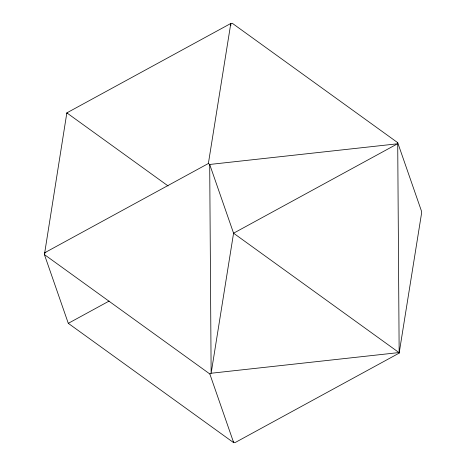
<?xml version="1.0" encoding="UTF-8"?>
<svg xmlns="http://www.w3.org/2000/svg" width="466" height="466" viewBox="0 0 466 466"><rect width="100%" height="100%" fill="white"/><g stroke="black" fill="none" stroke-linecap="round" stroke-linejoin="round"><path stroke-width="0.7" d="M45.854 252.758L44.41 252.916L208.372 163.502L230.804 23.469L232.313 23.3L397.708 142.666L421.579 211.407L421.59 213.084L399.158 353.123L235.196 442.531L233.687 442.7L68.292 323.334L44.421 254.593L66.842 112.877L230.804 23.469L230.816 25.647M397.708 142.666L399.158 353.123M68.292 323.334L109.12 301.065M44.421 254.593L209.822 373.959L211.139 373.243L398.966 352.57L233.571 233.204L209.7 164.463L208.372 163.502M168.08 185.94L66.842 112.877L67.034 113.43M209.822 373.959L233.687 442.7L233.682 441.244M233.571 233.204L211.139 373.243L209.7 164.463L397.527 143.79L233.571 233.204"/></g></svg>
